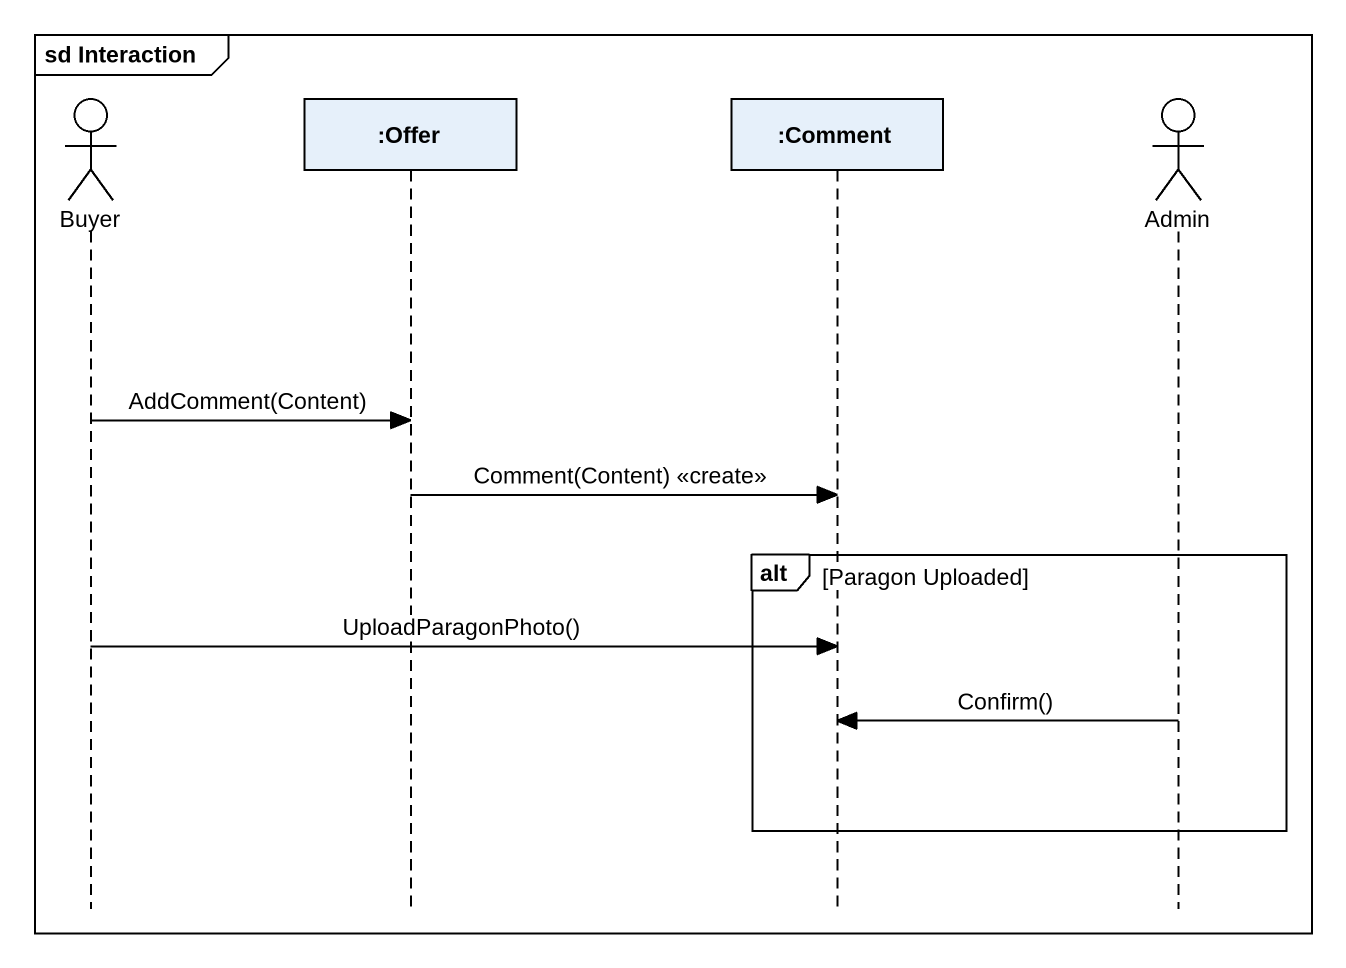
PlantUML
@startuml
mainframe sd Interaction
hide footbox
actor Buyer
participant ":Offer" as Offer
participant ":Comment" as Comment
actor Admin

Buyer -> Offer : AddComment(Content)
Offer -> Comment : Comment(Content) <<create>>
alt Paragon Uploaded
  Buyer -> Comment : UploadParagonPhoto()
  Admin -> Comment : Confirm()
end
@enduml
